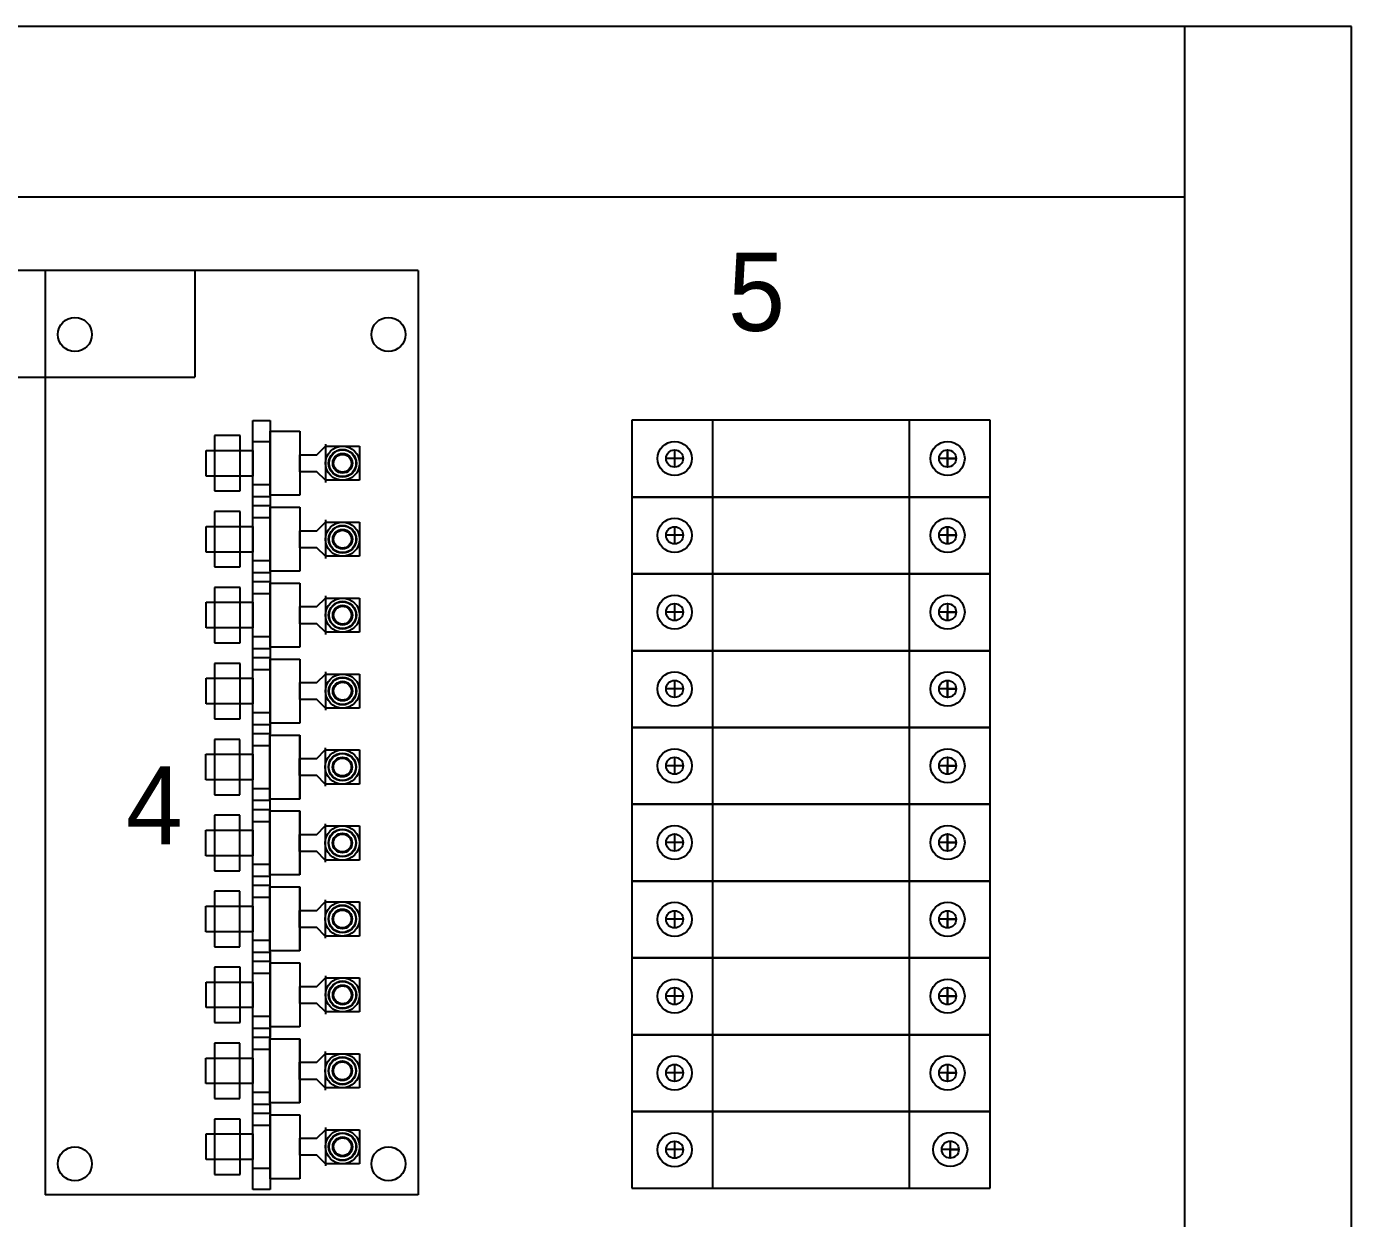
# Model space of a CAD drawing. Header units: feet. Extents: x 1 to 168002, y -59383 to 29717.
# Drawn here: x 110581 to 112614, y -16748 to -14919 of the extents above; entities that cross this region are included whole.
import ezdxf

# ---------------------------------------------------------------- set-up
doc = ezdxf.new("R2010")
doc.units = ezdxf.units.FT
doc.header["$LTSCALE"] = 50
doc.header["$MEASUREMENT"] = 0
doc.layers.get('0').update_dxf_attribs({"linetype": 'CONTINUOUS'})
doc.styles.add('돋움', font='')
doc.styles.get('돋움').set_extended_font_data('Dotum')

msp = doc.modelspace()

# ---------------------------------------------------------------- linework, layer by layer
for p, q in [((112613.9, -14919, 0.1), (108686.6, -14919, 0.1)), ((112357.9, -18519, 0.1), (112357.9, -14919, 0.1)), ((112613.9, -18519, 0.1), (112613.9, -14919, 0.1)), ((112357.9, -15180.9, 0.1), (108686.6, -15180.9, 0.1)), ((110609.1, -15293.3, 0.1), (110609.1, -16711.6, 0.1)), ((111181.8, -15293.3, 0.1), (110609.1, -15293.3, 0.1)), ((111181.8, -15293.3, 0.1), (111181.8, -16711.6, 0.1)), ((110928.2, -15654.5, 0.1), (110928.2, -15523.6, 0.1)), ((110928.2, -15523.6, 0.1), (110954.3, -15523.6, 0.1)), ((110954.3, -15523.6, 0.1), (110954.3, -15654.5, 0.1)), ((111509.8, -15523.2, 0.1), (111509.8, -15641, 0.1)), ((112059.6, -15523.2, 0.1), (111509.8, -15523.2, 0.1)), ((111634.1, -15641, 0.1), (111634.1, -15523.2, 0.1)), ((111935.2, -15523.2, 0.1), (111935.2, -15641, 0.1)), ((112059.6, -15641, 0.1), (112059.6, -15523.2, 0.1)), ((110954.3, -15638.1, 0.1), (110954.3, -15540, 0.1)), ((110954.3, -15540, 0.1), (111000.2, -15540, 0.1)), ((111000.2, -15540, 0.1), (111000.2, -15638.1, 0.1)), ((110856.2, -15608.7, 0.1), (110856.2, -15569.4, 0.1)), ((110856.2, -15569.4, 0.1), (110928.2, -15569.4, 0.1)), ((110954.3, -15556.3, 0.1), (110928.2, -15556.3, 0.1)), ((110928.2, -15569.4, 0.1), (110928.2, -15608.7, 0.1)), ((111026.3, -15576, 0.1), (111039.4, -15562.9, 0.1)), ((111026.4, -15576, 0.1), (111039.5, -15562.9, 0.1)), ((111039.4, -15562.9, 0.1), (111091.8, -15562.9, 0.1)), ((111039.5, -15559.6, 0.1), (111039.5, -15618.5, 0.1)), ((111039.5, -15562.9, 0.1), (111072.2, -15562.9, 0.1)), ((111039.5, -15562.9, 0.1), (111091.8, -15562.9, 0.1)), ((111091.8, -15562.9, 0.1), (111091.8, -15615.2, 0.1)), ((111575.2, -15568.7, 0.1), (111575.2, -15594.9, 0.1)), ((111994.1, -15581.8, 0.1), (111994.1, -15568.7, 0.1)), ((111994.1, -15568.7, 0.1), (111994.1, -15594.9, 0.1)), ((111000.2, -15576, 0.1), (111026.4, -15576, 0.1)), ((111000.2, -15589, 0.1), (111000.2, -15576, 0.1)), ((111000.2, -15576, 0.1), (111026.3, -15576, 0.1)), ((111000.2, -15602.1, 0.1), (111000.2, -15589, 0.1)), ((111588.3, -15581.8, 0.1), (111562.1, -15581.8, 0.1)), ((112007.2, -15581.8, 0.1), (111981, -15581.8, 0.1)), ((111994.1, -15594.9, 0.1), (111994.1, -15581.8, 0.1)), ((111994.1, -15581.8, 0.1), (112007.2, -15581.8, 0.1)), ((110928.2, -15608.7, 0.1), (110856.2, -15608.7, 0.1)), ((111026.3, -15602.1, 0.1), (111000.2, -15602.1, 0.1)), ((111039.4, -15615.2, 0.1), (111026.3, -15602.1, 0.1)), ((111091.8, -15615.2, 0.1), (111039.4, -15615.2, 0.1)), ((110928.2, -15621.8, 0.1), (110954.3, -15621.8, 0.1)), ((110928.2, -15771, 0.1), (110928.2, -15640.1, 0.1)), ((110928.2, -15640.1, 0.1), (110954.3, -15640.1, 0.1)), ((110954.3, -15654.5, 0.1), (110928.2, -15654.5, 0.1)), ((111000.2, -15638.1, 0.1), (110954.3, -15638.1, 0.1)), ((110954.3, -15640.1, 0.1), (110954.3, -15771, 0.1)), ((111509.8, -15641, 0.1), (112059.6, -15641, 0.1)), ((111509.8, -15641, 0.1), (111509.8, -15758.8, 0.1)), ((112059.6, -15641, 0.1), (111509.8, -15641, 0.1)), ((111634.1, -15758.8, 0.1), (111634.1, -15641, 0.1)), ((111935.2, -15641, 0.1), (111935.2, -15758.8, 0.1)), ((112059.6, -15758.8, 0.1), (112059.6, -15641, 0.1)), ((110954.3, -15672.8, 0.1), (110928.2, -15672.8, 0.1)), ((110954.3, -15754.6, 0.1), (110954.3, -15656.5, 0.1)), ((110954.3, -15656.5, 0.1), (111000.2, -15656.5, 0.1)), ((111000.2, -15656.5, 0.1), (111000.2, -15754.6, 0.1)), ((111039.5, -15676.1, 0.1), (111039.5, -15735, 0.1)), ((110856.2, -15685.9, 0.1), (110928.2, -15685.9, 0.1)), ((110856.2, -15725.2, 0.1), (110856.2, -15685.9, 0.1)), ((110928.2, -15685.9, 0.1), (110928.2, -15725.2, 0.1)), ((111000.2, -15692.5, 0.1), (111026.4, -15692.5, 0.1)), ((111000.2, -15705.6, 0.1), (111000.2, -15692.5, 0.1)), ((111000.2, -15692.5, 0.1), (111026.3, -15692.5, 0.1)), ((111026.3, -15692.5, 0.1), (111039.4, -15679.4, 0.1)), ((111026.4, -15692.5, 0.1), (111039.5, -15679.4, 0.1)), ((111039.4, -15679.4, 0.1), (111091.8, -15679.4, 0.1)), ((111039.5, -15679.4, 0.1), (111072.2, -15679.4, 0.1)), ((111039.5, -15679.4, 0.1), (111091.8, -15679.4, 0.1)), ((111091.8, -15679.4, 0.1), (111091.8, -15731.7, 0.1)), ((111575.2, -15686.5, 0.1), (111575.2, -15712.7, 0.1)), ((111994.1, -15699.6, 0.1), (111994.1, -15686.5, 0.1)), ((111994.1, -15686.5, 0.1), (111994.1, -15712.7, 0.1)), ((111000.2, -15718.6, 0.1), (111000.2, -15705.6, 0.1)), ((111588.3, -15699.6, 0.1), (111562.1, -15699.6, 0.1)), ((112007.2, -15699.6, 0.1), (111981, -15699.6, 0.1)), ((111994.1, -15712.7, 0.1), (111994.1, -15699.6, 0.1)), ((111994.1, -15699.6, 0.1), (112007.2, -15699.6, 0.1)), ((110928.2, -15725.2, 0.1), (110856.2, -15725.2, 0.1)), ((111026.3, -15718.6, 0.1), (111000.2, -15718.6, 0.1)), ((111039.4, -15731.7, 0.1), (111026.3, -15718.6, 0.1)), ((111091.8, -15731.7, 0.1), (111039.4, -15731.7, 0.1)), ((110928.2, -15738.3, 0.1), (110954.3, -15738.3, 0.1)), ((110928.2, -15756.6, 0.1), (110954.3, -15756.6, 0.1)), ((110928.2, -15887.5, 0.1), (110928.2, -15756.6, 0.1)), ((111000.2, -15754.6, 0.1), (110954.3, -15754.6, 0.1)), ((110954.3, -15756.6, 0.1), (110954.3, -15887.5, 0.1)), ((110954.3, -15771, 0.1), (110928.2, -15771, 0.1)), ((110954.3, -15871.2, 0.1), (110954.3, -15773, 0.1)), ((110954.3, -15773, 0.1), (111000.2, -15773, 0.1)), ((111000.2, -15773, 0.1), (111000.2, -15871.2, 0.1)), ((112059.6, -15758.8, 0.1), (111509.8, -15758.8, 0.1)), ((111509.8, -15758.8, 0.1), (112059.6, -15758.8, 0.1)), ((111509.8, -15758.8, 0.1), (111509.8, -15876.6, 0.1)), ((111634.1, -15876.6, 0.1), (111634.1, -15758.8, 0.1)), ((111935.2, -15758.8, 0.1), (111935.2, -15876.6, 0.1)), ((112059.6, -15876.6, 0.1), (112059.6, -15758.8, 0.1)), ((110954.3, -15789.3, 0.1), (110928.2, -15789.3, 0.1)), ((111026.3, -15809, 0.1), (111039.4, -15795.9, 0.1)), ((111026.4, -15809, 0.1), (111039.5, -15795.9, 0.1)), ((111039.4, -15795.9, 0.1), (111091.8, -15795.9, 0.1)), ((111039.5, -15792.6, 0.1), (111039.5, -15851.5, 0.1)), ((111039.5, -15795.9, 0.1), (111091.8, -15795.9, 0.1)), ((111039.5, -15795.9, 0.1), (111072.2, -15795.9, 0.1)), ((111091.8, -15795.9, 0.1), (111091.8, -15848.2, 0.1)), ((110856.2, -15841.7, 0.1), (110856.2, -15802.4, 0.1)), ((110856.2, -15802.4, 0.1), (110928.2, -15802.4, 0.1)), ((110928.2, -15802.4, 0.1), (110928.2, -15841.7, 0.1)), ((111000.2, -15809, 0.1), (111026.4, -15809, 0.1)), ((111000.2, -15809, 0.1), (111026.3, -15809, 0.1)), ((111000.2, -15822.1, 0.1), (111000.2, -15809, 0.1)), ((111588.3, -15817.4, 0.1), (111562.1, -15817.4, 0.1)), ((111575.2, -15804.4, 0.1), (111575.2, -15830.5, 0.1)), ((112007.2, -15817.4, 0.1), (111981, -15817.4, 0.1)), ((111994.1, -15804.4, 0.1), (111994.1, -15830.5, 0.1)), ((111994.1, -15830.5, 0.1), (111994.1, -15817.4, 0.1)), ((111994.1, -15817.4, 0.1), (112007.2, -15817.4, 0.1)), ((111000.2, -15835.2, 0.1), (111000.2, -15822.1, 0.1)), ((111026.3, -15835.2, 0.1), (111000.2, -15835.2, 0.1)), ((111039.4, -15848.2, 0.1), (111026.3, -15835.2, 0.1)), ((110928.2, -15841.7, 0.1), (110856.2, -15841.7, 0.1)), ((110928.2, -15854.8, 0.1), (110954.3, -15854.8, 0.1)), ((111091.8, -15848.2, 0.1), (111039.4, -15848.2, 0.1)), ((110928.2, -15873.1, 0.1), (110954.3, -15873.1, 0.1)), ((110928.2, -16004, 0.1), (110928.2, -15873.1, 0.1)), ((111000.2, -15871.2, 0.1), (110954.3, -15871.2, 0.1)), ((110954.3, -15873.1, 0.1), (110954.3, -16004, 0.1)), ((111509.8, -15876.6, 0.1), (111509.8, -15994.4, 0.1)), ((111509.8, -15876.6, 0.1), (112059.6, -15876.6, 0.1)), ((112059.6, -15876.6, 0.1), (111509.8, -15876.6, 0.1)), ((111634.1, -15994.4, 0.1), (111634.1, -15876.6, 0.1)), ((111935.2, -15876.6, 0.1), (111935.2, -15994.4, 0.1)), ((112059.6, -15994.4, 0.1), (112059.6, -15876.6, 0.1)), ((110954.3, -15887.5, 0.1), (110928.2, -15887.5, 0.1)), ((110954.3, -15987.7, 0.1), (110954.3, -15889.5, 0.1)), ((110954.3, -15889.5, 0.1), (111000.2, -15889.5, 0.1)), ((111000.2, -15889.5, 0.1), (111000.2, -15987.7, 0.1)), ((110856.2, -15958.2, 0.1), (110856.2, -15918.9, 0.1)), ((110856.2, -15918.9, 0.1), (110928.2, -15918.9, 0.1)), ((110954.3, -15905.8, 0.1), (110928.2, -15905.8, 0.1)), ((110928.2, -15918.9, 0.1), (110928.2, -15958.2, 0.1)), ((111026.3, -15925.5, 0.1), (111039.4, -15912.4, 0.1)), ((111026.4, -15925.5, 0.1), (111039.5, -15912.4, 0.1)), ((111039.4, -15912.4, 0.1), (111091.8, -15912.4, 0.1)), ((111039.5, -15909.1, 0.1), (111039.5, -15968, 0.1)), ((111039.5, -15912.4, 0.1), (111091.8, -15912.4, 0.1)), ((111039.5, -15912.4, 0.1), (111072.2, -15912.4, 0.1)), ((111091.8, -15912.4, 0.1), (111091.8, -15964.8, 0.1)), ((111000.2, -15925.5, 0.1), (111026.4, -15925.5, 0.1)), ((111000.2, -15925.5, 0.1), (111026.3, -15925.5, 0.1)), ((111000.2, -15938.6, 0.1), (111000.2, -15925.5, 0.1)), ((111000.2, -15951.7, 0.1), (111000.2, -15938.6, 0.1)), ((111588.3, -15935.3, 0.1), (111562.1, -15935.3, 0.1)), ((111575.2, -15922.2, 0.1), (111575.2, -15948.4, 0.1)), ((112007.2, -15935.3, 0.1), (111981, -15935.3, 0.1)), ((111994.1, -15935.3, 0.1), (111994.1, -15922.2, 0.1)), ((111994.1, -15922.2, 0.1), (111994.1, -15948.4, 0.1)), ((111994.1, -15948.4, 0.1), (111994.1, -15935.3, 0.1)), ((111994.1, -15935.3, 0.1), (112007.2, -15935.3, 0.1)), ((110928.2, -15958.2, 0.1), (110856.2, -15958.2, 0.1)), ((111026.3, -15951.7, 0.1), (111000.2, -15951.7, 0.1)), ((111039.4, -15964.8, 0.1), (111026.3, -15951.7, 0.1)), ((110928.2, -15971.3, 0.1), (110954.3, -15971.3, 0.1)), ((111091.8, -15964.8, 0.1), (111039.4, -15964.8, 0.1)), ((110927.8, -16120.5, 0.1), (110927.8, -15989.6, 0.1)), ((110927.8, -15989.6, 0.1), (110954, -15989.6, 0.1)), ((110954, -15989.6, 0.1), (110954, -16120.5, 0.1)), ((111000.2, -15987.7, 0.1), (110954.3, -15987.7, 0.1)), ((112059.6, -15994.4, 0.1), (111509.8, -15994.4, 0.1)), ((111509.8, -15994.4, 0.1), (112059.6, -15994.4, 0.1)), ((111509.8, -15994.4, 0.1), (111509.8, -16112.2, 0.1)), ((111634.1, -16112.2, 0.1), (111634.1, -15994.4, 0.1)), ((111935.2, -15994.4, 0.1), (111935.2, -16112.2, 0.1)), ((112059.6, -16112.2, 0.1), (112059.6, -15994.4, 0.1)), ((110954.3, -16004, 0.1), (110928.2, -16004, 0.1)), ((110954, -16104.2, 0.1), (110954, -16006, 0.1)), ((110954, -16006, 0.1), (110999.8, -16006, 0.1)), ((110999.8, -16006, 0.1), (110999.8, -16104.2, 0.1)), ((110855.8, -16035.4, 0.1), (110927.8, -16035.4, 0.1)), ((110855.8, -16074.7, 0.1), (110855.8, -16035.4, 0.1)), ((110954, -16022.4, 0.1), (110927.8, -16022.4, 0.1)), ((110927.8, -16035.4, 0.1), (110927.8, -16074.7, 0.1)), ((110999.8, -16055.1, 0.1), (110999.8, -16042, 0.1)), ((110999.8, -16042, 0.1), (111026, -16042, 0.1)), ((110999.9, -16042, 0.1), (111026, -16042, 0.1)), ((111026, -16042, 0.1), (111039.1, -16028.9, 0.1)), ((111026, -16042, 0.1), (111039.1, -16028.9, 0.1)), ((111039.1, -16028.9, 0.1), (111071.9, -16028.9, 0.1)), ((111039.1, -16028.9, 0.1), (111091.5, -16028.9, 0.1)), ((111039.1, -16028.9, 0.1), (111091.5, -16028.9, 0.1)), ((111039.2, -16025.6, 0.1), (111039.2, -16084.6, 0.1)), ((111091.5, -16028.9, 0.1), (111091.5, -16081.3, 0.1)), ((111575.2, -16040, 0.1), (111575.2, -16066.2, 0.1)), ((111994.1, -16040, 0.1), (111994.1, -16066.2, 0.1)), ((110999.8, -16068.2, 0.1), (110999.8, -16055.1, 0.1)), ((111588.3, -16053.1, 0.1), (111562.1, -16053.1, 0.1)), ((112007.2, -16053.1, 0.1), (111981, -16053.1, 0.1)), ((111994.1, -16066.2, 0.1), (111994.1, -16053.1, 0.1)), ((111994.1, -16053.1, 0.1), (112007.2, -16053.1, 0.1)), ((110927.8, -16074.7, 0.1), (110855.8, -16074.7, 0.1)), ((111026, -16068.2, 0.1), (110999.8, -16068.2, 0.1)), ((111039.1, -16081.3, 0.1), (111026, -16068.2, 0.1)), ((111091.5, -16081.3, 0.1), (111039.1, -16081.3, 0.1)), ((110927.8, -16087.8, 0.1), (110954, -16087.8, 0.1)), ((110927.8, -16106.1, 0.1), (110954, -16106.1, 0.1)), ((110927.8, -16237, 0.1), (110927.8, -16106.1, 0.1)), ((110954, -16120.5, 0.1), (110927.8, -16120.5, 0.1)), ((110999.8, -16104.2, 0.1), (110954, -16104.2, 0.1)), ((110954, -16106.1, 0.1), (110954, -16237, 0.1)), ((110954, -16122.5, 0.1), (110999.8, -16122.5, 0.1)), ((110954, -16220.7, 0.1), (110954, -16122.5, 0.1)), ((110999.8, -16122.5, 0.1), (110999.8, -16220.7, 0.1)), ((112059.6, -16112.2, 0.1), (111509.8, -16112.2, 0.1)), ((111509.8, -16112.2, 0.1), (111509.8, -16230.1, 0.1)), ((111509.8, -16112.2, 0.1), (112059.6, -16112.2, 0.1)), ((111634.1, -16230.1, 0.1), (111634.1, -16112.2, 0.1)), ((111935.2, -16112.2, 0.1), (111935.2, -16230.1, 0.1)), ((112059.6, -16230.1, 0.1), (112059.6, -16112.2, 0.1)), ((110954, -16138.9, 0.1), (110927.8, -16138.9, 0.1)), ((111039.2, -16142.2, 0.1), (111039.2, -16201.1, 0.1)), ((110855.8, -16191.2, 0.1), (110855.8, -16152, 0.1)), ((110855.8, -16152, 0.1), (110927.8, -16152, 0.1)), ((110927.8, -16152, 0.1), (110927.8, -16191.2, 0.1)), ((110999.8, -16158.5, 0.1), (111026, -16158.5, 0.1)), ((110999.8, -16171.6, 0.1), (110999.8, -16158.5, 0.1)), ((110999.9, -16158.5, 0.1), (111026, -16158.5, 0.1)), ((111026, -16158.5, 0.1), (111039.1, -16145.4, 0.1)), ((111026, -16158.5, 0.1), (111039.1, -16145.4, 0.1)), ((111039.1, -16145.4, 0.1), (111091.5, -16145.4, 0.1)), ((111039.1, -16145.4, 0.1), (111071.9, -16145.4, 0.1)), ((111039.1, -16145.4, 0.1), (111091.5, -16145.4, 0.1)), ((111091.5, -16145.4, 0.1), (111091.5, -16197.8, 0.1)), ((111575.2, -16157.8, 0.1), (111575.2, -16184, 0.1)), ((111994.1, -16170.9, 0.1), (111994.1, -16157.8, 0.1)), ((111994.1, -16157.8, 0.1), (111994.1, -16184, 0.1)), ((110999.8, -16184.7, 0.1), (110999.8, -16171.6, 0.1)), ((111026, -16184.7, 0.1), (110999.8, -16184.7, 0.1)), ((111039.1, -16197.8, 0.1), (111026, -16184.7, 0.1)), ((111588.3, -16170.9, 0.1), (111562.1, -16170.9, 0.1)), ((112007.2, -16170.9, 0.1), (111981, -16170.9, 0.1)), ((111994.1, -16184, 0.1), (111994.1, -16170.9, 0.1)), ((111994.1, -16170.9, 0.1), (112007.2, -16170.9, 0.1)), ((110927.8, -16191.2, 0.1), (110855.8, -16191.2, 0.1)), ((110927.8, -16204.3, 0.1), (110954, -16204.3, 0.1)), ((111091.5, -16197.8, 0.1), (111039.1, -16197.8, 0.1)), ((110927.8, -16353.6, 0.1), (110927.8, -16222.6, 0.1)), ((110927.8, -16222.6, 0.1), (110954, -16222.6, 0.1)), ((110999.8, -16220.7, 0.1), (110954, -16220.7, 0.1)), ((110954, -16222.6, 0.1), (110954, -16353.6, 0.1)), ((110954, -16237, 0.1), (110927.8, -16237, 0.1)), ((110954, -16239, 0.1), (110999.8, -16239, 0.1)), ((110954, -16337.2, 0.1), (110954, -16239, 0.1)), ((110999.8, -16239, 0.1), (110999.8, -16337.2, 0.1)), ((111509.8, -16230.1, 0.1), (112059.6, -16230.1, 0.1)), ((111509.8, -16230.1, 0.1), (111509.8, -16347.9, 0.1)), ((112059.6, -16230.1, 0.1), (111509.8, -16230.1, 0.1)), ((111634.1, -16347.9, 0.1), (111634.1, -16230.1, 0.1)), ((111935.2, -16230.1, 0.1), (111935.2, -16347.9, 0.1)), ((112059.6, -16347.9, 0.1), (112059.6, -16230.1, 0.1)), ((110954, -16255.4, 0.1), (110927.8, -16255.4, 0.1)), ((111026, -16275, 0.1), (111039.1, -16261.9, 0.1)), ((111026, -16275, 0.1), (111039.1, -16261.9, 0.1)), ((111039.1, -16261.9, 0.1), (111091.5, -16261.9, 0.1)), ((111039.1, -16261.9, 0.1), (111091.5, -16261.9, 0.1)), ((111039.1, -16261.9, 0.1), (111071.9, -16261.9, 0.1)), ((111039.2, -16258.7, 0.1), (111039.2, -16317.6, 0.1)), ((111091.5, -16261.9, 0.1), (111091.5, -16314.3, 0.1)), ((110855.8, -16268.5, 0.1), (110927.8, -16268.5, 0.1)), ((110855.8, -16307.7, 0.1), (110855.8, -16268.5, 0.1)), ((110927.8, -16268.5, 0.1), (110927.8, -16307.7, 0.1)), ((110999.8, -16288.1, 0.1), (110999.8, -16275, 0.1)), ((110999.8, -16275, 0.1), (111026, -16275, 0.1)), ((110999.9, -16275, 0.1), (111026, -16275, 0.1)), ((111575.2, -16275.6, 0.1), (111575.2, -16301.8, 0.1)), ((111994.1, -16275.6, 0.1), (111994.1, -16301.8, 0.1)), ((110999.8, -16301.2, 0.1), (110999.8, -16288.1, 0.1)), ((111026, -16301.2, 0.1), (110999.8, -16301.2, 0.1)), ((111039.1, -16314.3, 0.1), (111026, -16301.2, 0.1)), ((111588.3, -16288.7, 0.1), (111562.1, -16288.7, 0.1)), ((112007.2, -16288.7, 0.1), (111981, -16288.7, 0.1)), ((111994.1, -16301.8, 0.1), (111994.1, -16288.7, 0.1)), ((111994.1, -16288.7, 0.1), (112007.2, -16288.7, 0.1)), ((110927.8, -16307.7, 0.1), (110855.8, -16307.7, 0.1)), ((110927.8, -16320.8, 0.1), (110954, -16320.8, 0.1)), ((111091.5, -16314.3, 0.1), (111039.1, -16314.3, 0.1)), ((110928.2, -16339.2, 0.1), (110954.3, -16339.2, 0.1)), ((110928.2, -16470.1, 0.1), (110928.2, -16339.2, 0.1)), ((110999.8, -16337.2, 0.1), (110954, -16337.2, 0.1)), ((110954.3, -16339.2, 0.1), (110954.3, -16470.1, 0.1)), ((110954, -16353.6, 0.1), (110927.8, -16353.6, 0.1)), ((110954.3, -16453.7, 0.1), (110954.3, -16355.5, 0.1)), ((110954.3, -16355.5, 0.1), (111000.2, -16355.5, 0.1)), ((111000.2, -16355.5, 0.1), (111000.2, -16453.7, 0.1)), ((112059.6, -16347.9, 0.1), (111509.8, -16347.9, 0.1)), ((111509.8, -16347.9, 0.1), (111509.8, -16465.7, 0.1)), ((111509.8, -16347.9, 0.1), (112059.6, -16347.9, 0.1)), ((111634.1, -16465.7, 0.1), (111634.1, -16347.9, 0.1)), ((111935.2, -16347.9, 0.1), (111935.2, -16465.7, 0.1)), ((112059.6, -16465.7, 0.1), (112059.6, -16347.9, 0.1)), ((110856.2, -16424.2, 0.1), (110856.2, -16385, 0.1)), ((110856.2, -16385, 0.1), (110928.2, -16385, 0.1)), ((110954.3, -16371.9, 0.1), (110928.2, -16371.9, 0.1)), ((110928.2, -16385, 0.1), (110928.2, -16424.2, 0.1)), ((111026.3, -16391.5, 0.1), (111039.4, -16378.4, 0.1)), ((111026.4, -16391.5, 0.1), (111039.5, -16378.4, 0.1)), ((111039.4, -16378.4, 0.1), (111091.8, -16378.4, 0.1)), ((111039.5, -16375.2, 0.1), (111039.5, -16434.1, 0.1)), ((111039.5, -16378.4, 0.1), (111072.2, -16378.4, 0.1)), ((111039.5, -16378.4, 0.1), (111091.8, -16378.4, 0.1)), ((111091.8, -16378.4, 0.1), (111091.8, -16430.8, 0.1)), ((111000.2, -16404.6, 0.1), (111000.2, -16391.5, 0.1)), ((111000.2, -16391.5, 0.1), (111026.4, -16391.5, 0.1)), ((111000.2, -16391.5, 0.1), (111026.3, -16391.5, 0.1)), ((111000.2, -16417.7, 0.1), (111000.2, -16404.6, 0.1)), ((111588.3, -16406.5, 0.1), (111562.1, -16406.5, 0.1)), ((111575.2, -16393.4, 0.1), (111575.2, -16419.6, 0.1)), ((112007.2, -16406.5, 0.1), (111981, -16406.5, 0.1)), ((111994.1, -16406.5, 0.1), (111994.1, -16393.4, 0.1)), ((111994.1, -16393.4, 0.1), (111994.1, -16419.6, 0.1)), ((111994.1, -16406.5, 0.1), (112007.2, -16406.5, 0.1)), ((111994.1, -16419.6, 0.1), (111994.1, -16406.5, 0.1)), ((110928.2, -16424.2, 0.1), (110856.2, -16424.2, 0.1)), ((111026.3, -16417.7, 0.1), (111000.2, -16417.7, 0.1)), ((111039.4, -16430.8, 0.1), (111026.3, -16417.7, 0.1)), ((110928.2, -16437.3, 0.1), (110954.3, -16437.3, 0.1)), ((111091.8, -16430.8, 0.1), (111039.4, -16430.8, 0.1)), ((110927.8, -16586.6, 0.1), (110927.8, -16455.7, 0.1)), ((110927.8, -16455.7, 0.1), (110954, -16455.7, 0.1)), ((110954, -16455.7, 0.1), (110954, -16586.6, 0.1)), ((111000.2, -16453.7, 0.1), (110954.3, -16453.7, 0.1)), ((112059.6, -16465.7, 0.1), (111509.8, -16465.7, 0.1)), ((111509.8, -16465.7, 0.1), (112059.6, -16465.7, 0.1)), ((111509.8, -16465.7, 0.1), (111509.8, -16583.5, 0.1)), ((111634.1, -16583.5, 0.1), (111634.1, -16465.7, 0.1)), ((111935.2, -16465.7, 0.1), (111935.2, -16583.5, 0.1)), ((112059.6, -16583.5, 0.1), (112059.6, -16465.7, 0.1)), ((110954, -16488.4, 0.1), (110927.8, -16488.4, 0.1)), ((110954.3, -16470.1, 0.1), (110928.2, -16470.1, 0.1)), ((110954, -16570.2, 0.1), (110954, -16472, 0.1)), ((110954, -16472, 0.1), (110999.8, -16472, 0.1)), ((110999.8, -16472, 0.1), (110999.8, -16570.2, 0.1)), ((110855.8, -16540.8, 0.1), (110855.8, -16501.5, 0.1)), ((110855.8, -16501.5, 0.1), (110927.8, -16501.5, 0.1)), ((110927.8, -16501.5, 0.1), (110927.8, -16540.8, 0.1)), ((110999.8, -16521.1, 0.1), (110999.8, -16508, 0.1)), ((110999.8, -16508, 0.1), (111026, -16508, 0.1)), ((110999.9, -16508, 0.1), (111026, -16508, 0.1)), ((111026, -16508, 0.1), (111039.1, -16494.9, 0.1)), ((111026, -16508, 0.1), (111039.1, -16495, 0.1)), ((111039.1, -16494.9, 0.1), (111091.5, -16494.9, 0.1)), ((111039.1, -16495, 0.1), (111071.9, -16495, 0.1)), ((111039.1, -16495, 0.1), (111091.5, -16495, 0.1)), ((111039.2, -16491.7, 0.1), (111039.2, -16550.6, 0.1)), ((111091.5, -16494.9, 0.1), (111091.5, -16547.3, 0.1)), ((110999.8, -16534.2, 0.1), (110999.8, -16521.1, 0.1)), ((111588.3, -16524.4, 0.1), (111562.1, -16524.4, 0.1)), ((111575.2, -16511.3, 0.1), (111575.2, -16537.4, 0.1)), ((112007.2, -16524.4, 0.1), (111981, -16524.4, 0.1)), ((111994.1, -16511.3, 0.1), (111994.1, -16537.4, 0.1)), ((111994.1, -16537.4, 0.1), (111994.1, -16524.4, 0.1)), ((111994.1, -16524.4, 0.1), (112007.2, -16524.4, 0.1)), ((110927.8, -16540.8, 0.1), (110855.8, -16540.8, 0.1)), ((111026, -16534.2, 0.1), (110999.8, -16534.2, 0.1)), ((111039.1, -16547.3, 0.1), (111026, -16534.2, 0.1)), ((111091.5, -16547.3, 0.1), (111039.1, -16547.3, 0.1)), ((110927.8, -16553.8, 0.1), (110954, -16553.8, 0.1)), ((110999.8, -16570.2, 0.1), (110954, -16570.2, 0.1)), ((110954, -16586.6, 0.1), (110927.8, -16586.6, 0.1)), ((110928.2, -16572.2, 0.1), (110954.3, -16572.2, 0.1)), ((110928.2, -16703.1, 0.1), (110928.2, -16572.2, 0.1)), ((110954.3, -16572.2, 0.1), (110954.3, -16703.1, 0.1)), ((110954.3, -16686.7, 0.1), (110954.3, -16588.5, 0.1)), ((110954.3, -16588.5, 0.1), (111000.2, -16588.5, 0.1)), ((111000.2, -16588.5, 0.1), (111000.2, -16686.7, 0.1)), ((111509.8, -16583.5, 0.1), (111509.8, -16701.3, 0.1)), ((112059.6, -16583.5, 0.1), (111509.8, -16583.5, 0.1)), ((111509.8, -16583.5, 0.1), (112059.6, -16583.5, 0.1)), ((111634.1, -16701.3, 0.1), (111634.1, -16583.5, 0.1)), ((111935.2, -16583.5, 0.1), (111935.2, -16701.3, 0.1)), ((112059.6, -16701.3, 0.1), (112059.6, -16583.5, 0.1)), ((110954.3, -16604.9, 0.1), (110928.2, -16604.9, 0.1)), ((111026.3, -16624.5, 0.1), (111039.4, -16611.4, 0.1)), ((111026.4, -16624.6, 0.1), (111039.5, -16611.5, 0.1)), ((111039.4, -16611.4, 0.1), (111091.8, -16611.4, 0.1)), ((111039.5, -16608.2, 0.1), (111039.5, -16667.1, 0.1)), ((111039.5, -16611.5, 0.1), (111072.2, -16611.5, 0.1)), ((111039.5, -16611.5, 0.1), (111091.8, -16611.5, 0.1)), ((111091.8, -16611.4, 0.1), (111091.8, -16663.8, 0.1)), ((110856.2, -16657.3, 0.1), (110856.2, -16618, 0.1)), ((110856.2, -16618, 0.1), (110928.2, -16618, 0.1)), ((110928.2, -16618, 0.1), (110928.2, -16657.3, 0.1)), ((111000.2, -16624.5, 0.1), (111026.3, -16624.5, 0.1)), ((111000.2, -16637.6, 0.1), (111000.2, -16624.5, 0.1)), ((111000.2, -16624.6, 0.1), (111026.4, -16624.6, 0.1)), ((111575.2, -16629.1, 0.1), (111575.2, -16655.3, 0.1)), ((111998.2, -16628.8, 0.1), (111998.2, -16655, 0.1)), ((111000.2, -16650.7, 0.1), (111000.2, -16637.6, 0.1)), ((111026.3, -16650.7, 0.1), (111000.2, -16650.7, 0.1)), ((111039.4, -16663.8, 0.1), (111026.3, -16650.7, 0.1)), ((111588.3, -16641.8, 0.1), (111562.1, -16641.8, 0.1)), ((112011.3, -16641.9, 0.1), (111985.1, -16641.9, 0.1)), ((111998.2, -16641.9, 0.1), (112011.3, -16641.9, 0.1)), ((111998.2, -16655, 0.1), (111998.2, -16641.9, 0.1)), ((110928.2, -16657.3, 0.1), (110856.2, -16657.3, 0.1)), ((110928.2, -16670.4, 0.1), (110954.3, -16670.4, 0.1)), ((111091.8, -16663.8, 0.1), (111039.4, -16663.8, 0.1)), ((111000.2, -16686.7, 0.1), (110954.3, -16686.7, 0.1)), ((111181.8, -16711.6, 0.1), (110609.1, -16711.6, 0.1)), ((110954.3, -16703.1, 0.1), (110928.2, -16703.1, 0.1)), ((111509.8, -16701.3, 0.1), (112059.6, -16701.3, 0.1))]:
    msp.add_line(p, q)
at = {"color": 1}
msp.add_line((110839.1, -15293.3, 0.1), (110839.1, -15457, 0.1), dxfattribs=at)
at = {"color": 4}
for p, q in [((110908.6, -15546.6, 0.1), (110869.3, -15546.6, 0.1)), ((110869.3, -15546.6, 0.1), (110869.3, -15631.6, 0.1)), ((110908.5, -15589.1, 0.1), (110908.6, -15546.6, 0.1)), ((110954.4, -15638.2, 0.1), (110954.4, -15540, 0.1)), ((110954.4, -15540, 0.1), (111000.2, -15540, 0.1)), ((111000.2, -15540, 0.1), (111000.2, -15638.2, 0.1)), ((110908.6, -15631.6, 0.1), (110908.5, -15589.1, 0.1)), ((111000.2, -15589.1, 0.1), (111000.2, -15576, 0.1)), ((110869.3, -15631.6, 0.1), (110908.6, -15631.6, 0.1)), ((111000.2, -15638.2, 0.1), (110954.4, -15638.2, 0.1)), ((110869.3, -15663.1, 0.1), (110869.3, -15748.2, 0.1)), ((110908.6, -15663.1, 0.1), (110869.3, -15663.1, 0.1)), ((110908.5, -15705.6, 0.1), (110908.6, -15663.1, 0.1)), ((110954.4, -15754.7, 0.1), (110954.4, -15656.5, 0.1)), ((110954.4, -15656.5, 0.1), (111000.2, -15656.5, 0.1)), ((111000.2, -15656.5, 0.1), (111000.2, -15754.7, 0.1)), ((111000.2, -15705.6, 0.1), (111000.2, -15692.5, 0.1)), ((110908.6, -15748.2, 0.1), (110908.5, -15705.6, 0.1)), ((110869.3, -15748.2, 0.1), (110908.6, -15748.2, 0.1)), ((111000.2, -15754.7, 0.1), (110954.4, -15754.7, 0.1)), ((110954.4, -15773, 0.1), (111000.2, -15773, 0.1)), ((110954.4, -15871.2, 0.1), (110954.4, -15773, 0.1)), ((111000.2, -15773, 0.1), (111000.2, -15871.2, 0.1)), ((110869.3, -15779.6, 0.1), (110869.3, -15864.7, 0.1)), ((110908.6, -15779.6, 0.1), (110869.3, -15779.6, 0.1)), ((110908.5, -15822.1, 0.1), (110908.6, -15779.6, 0.1)), ((111000.2, -15822.1, 0.1), (111000.2, -15809, 0.1)), ((110908.6, -15864.7, 0.1), (110908.5, -15822.1, 0.1)), ((110869.3, -15864.7, 0.1), (110908.6, -15864.7, 0.1)), ((111000.2, -15871.2, 0.1), (110954.4, -15871.2, 0.1)), ((110908.6, -15896.1, 0.1), (110869.3, -15896.1, 0.1)), ((110869.3, -15896.1, 0.1), (110869.3, -15981.2, 0.1)), ((110908.5, -15938.6, 0.1), (110908.6, -15896.1, 0.1)), ((110954.4, -15987.7, 0.1), (110954.4, -15889.5, 0.1)), ((110954.4, -15889.5, 0.1), (111000.2, -15889.5, 0.1)), ((111000.2, -15889.5, 0.1), (111000.2, -15987.7, 0.1)), ((110908.6, -15981.2, 0.1), (110908.5, -15938.6, 0.1)), ((111000.2, -15938.6, 0.1), (111000.2, -15925.5, 0.1)), ((110869.3, -15981.2, 0.1), (110908.6, -15981.2, 0.1)), ((111000.2, -15987.7, 0.1), (110954.4, -15987.7, 0.1)), ((110908.2, -16012.6, 0.1), (110868.9, -16012.6, 0.1)), ((110868.9, -16012.6, 0.1), (110868.9, -16097.7, 0.1)), ((110908.2, -16055.1, 0.1), (110908.2, -16012.6, 0.1)), ((110954, -16104.2, 0.1), (110954, -16006, 0.1)), ((110954, -16006, 0.1), (110999.9, -16006, 0.1)), ((110999.9, -16006, 0.1), (110999.9, -16104.2, 0.1)), ((110999.9, -16055.1, 0.1), (110999.9, -16042, 0.1)), ((110908.2, -16097.7, 0.1), (110908.2, -16055.1, 0.1)), ((110868.9, -16097.7, 0.1), (110908.2, -16097.7, 0.1)), ((110999.9, -16104.2, 0.1), (110954, -16104.2, 0.1)), ((110954, -16122.5, 0.1), (110999.9, -16122.5, 0.1)), ((110954, -16220.7, 0.1), (110954, -16122.5, 0.1)), ((110999.9, -16122.5, 0.1), (110999.9, -16220.7, 0.1)), ((110908.2, -16129.1, 0.1), (110868.9, -16129.1, 0.1)), ((110868.9, -16129.1, 0.1), (110868.9, -16214.2, 0.1)), ((110908.2, -16171.6, 0.1), (110908.2, -16129.1, 0.1)), ((110999.9, -16171.6, 0.1), (110999.9, -16158.5, 0.1)), ((110908.2, -16214.2, 0.1), (110908.2, -16171.6, 0.1)), ((110868.9, -16214.2, 0.1), (110908.2, -16214.2, 0.1)), ((110999.9, -16220.7, 0.1), (110954, -16220.7, 0.1)), ((110868.9, -16245.6, 0.1), (110868.9, -16330.7, 0.1)), ((110908.2, -16245.6, 0.1), (110868.9, -16245.6, 0.1)), ((110908.2, -16288.2, 0.1), (110908.2, -16245.6, 0.1)), ((110954, -16337.2, 0.1), (110954, -16239, 0.1)), ((110954, -16239, 0.1), (110999.9, -16239, 0.1)), ((110999.9, -16239, 0.1), (110999.9, -16337.2, 0.1)), ((110999.9, -16288.1, 0.1), (110999.9, -16275, 0.1)), ((110908.2, -16330.7, 0.1), (110908.2, -16288.2, 0.1)), ((110868.9, -16330.7, 0.1), (110908.2, -16330.7, 0.1)), ((110999.9, -16337.2, 0.1), (110954, -16337.2, 0.1)), ((110869.3, -16362.1, 0.1), (110869.3, -16447.2, 0.1)), ((110908.6, -16362.1, 0.1), (110869.3, -16362.1, 0.1)), ((110908.5, -16404.7, 0.1), (110908.6, -16362.1, 0.1)), ((110954.4, -16355.5, 0.1), (111000.2, -16355.5, 0.1)), ((110954.4, -16453.7, 0.1), (110954.4, -16355.5, 0.1)), ((111000.2, -16355.5, 0.1), (111000.2, -16453.7, 0.1)), ((110908.6, -16447.2, 0.1), (110908.5, -16404.7, 0.1)), ((111000.2, -16404.6, 0.1), (111000.2, -16391.5, 0.1)), ((110869.3, -16447.2, 0.1), (110908.6, -16447.2, 0.1)), ((111000.2, -16453.7, 0.1), (110954.4, -16453.7, 0.1)), ((110908.2, -16478.6, 0.1), (110868.9, -16478.6, 0.1)), ((110868.9, -16478.6, 0.1), (110868.9, -16563.7, 0.1)), ((110908.2, -16521.2, 0.1), (110908.2, -16478.6, 0.1)), ((110954, -16570.2, 0.1), (110954, -16472, 0.1)), ((110954, -16472, 0.1), (110999.9, -16472, 0.1)), ((110999.9, -16472, 0.1), (110999.9, -16570.2, 0.1)), ((110999.9, -16521.1, 0.1), (110999.9, -16508, 0.1)), ((110908.2, -16563.7, 0.1), (110908.2, -16521.2, 0.1)), ((110868.9, -16563.7, 0.1), (110908.2, -16563.7, 0.1)), ((110999.9, -16570.2, 0.1), (110954, -16570.2, 0.1)), ((110954.4, -16588.6, 0.1), (111000.2, -16588.6, 0.1)), ((110954.4, -16686.7, 0.1), (110954.4, -16588.6, 0.1)), ((111000.2, -16588.6, 0.1), (111000.2, -16686.7, 0.1)), ((110908.6, -16595.1, 0.1), (110869.3, -16595.1, 0.1)), ((110869.3, -16595.1, 0.1), (110869.3, -16680.2, 0.1)), ((110908.5, -16637.7, 0.1), (110908.6, -16595.1, 0.1)), ((111000.2, -16637.6, 0.1), (111000.2, -16624.6, 0.1)), ((110908.6, -16680.2, 0.1), (110908.5, -16637.7, 0.1)), ((110869.3, -16680.2, 0.1), (110908.6, -16680.2, 0.1)), ((111000.2, -16686.7, 0.1), (110954.4, -16686.7, 0.1))]:
    msp.add_line(p, q, dxfattribs=at)
at = {"color": 1, "elevation": 0.1}
msp.add_lwpolyline([(110839.1, -15293.3), (110193.7, -15293.3), (110193.7, -15457), (110839.1, -15457)], dxfattribs=at)
for centre, radius in [((110654.9, -15391.5, 0.1), 26.2), ((110654.9, -15391.5, 0.1), 26.2), ((111136, -15391.5, 0.1), 26.2), ((111065.6, -15589, 0.1), 26.2), ((111065.6, -15589, 0.1), 21.3), ((111065.6, -15589.1, 0.1), 21.3), ((111065.6, -15589.1, 0.1), 20.6), ((111065.6, -15589, 0.1), 20.6), ((111065.6, -15589.1, 0.1), 15.1), ((111575.2, -15581.8, 0.1), 26.2), ((111575.2, -15581.8, 0.1), 13.1), ((111994.1, -15581.8, 0.1), 26.2), ((111994.1, -15581.8, 0.1), 13.1), ((111065.6, -15589.1, 0.1), 13.7), ((111065.6, -15589, 0.1), 13.7), ((111575.2, -15699.6, 0.1), 26.2), ((111994.1, -15699.6, 0.1), 26.2), ((111065.6, -15705.6, 0.1), 26.2), ((111065.6, -15705.6, 0.1), 21.3), ((111065.6, -15705.6, 0.1), 21.3), ((111065.6, -15705.6, 0.1), 20.6), ((111065.6, -15705.6, 0.1), 20.6), ((111065.6, -15705.6, 0.1), 15.1), ((111065.6, -15705.6, 0.1), 13.7), ((111065.6, -15705.6, 0.1), 13.7), ((111575.2, -15699.6, 0.1), 13.1), ((111994.1, -15699.6, 0.1), 13.1), ((111065.6, -15822.1, 0.1), 26.2), ((111575.2, -15817.4, 0.1), 26.2), ((111994.1, -15817.4, 0.1), 26.2), ((111065.6, -15822.1, 0.1), 21.3), ((111065.6, -15822.1, 0.1), 21.3), ((111065.6, -15822.1, 0.1), 20.6), ((111065.6, -15822.1, 0.1), 20.6), ((111065.6, -15822.1, 0.1), 15.1), ((111065.6, -15822.1, 0.1), 13.7), ((111065.6, -15822.1, 0.1), 13.7), ((111575.2, -15817.4, 0.1), 13.1), ((111994.1, -15817.4, 0.1), 13.1), ((111065.6, -15938.6, 0.1), 26.2), ((111065.6, -15938.6, 0.1), 21.3), ((111065.6, -15938.6, 0.1), 21.3), ((111065.6, -15938.6, 0.1), 20.6), ((111065.6, -15938.6, 0.1), 20.6), ((111575.2, -15935.3, 0.1), 26.2), ((111994.1, -15935.3, 0.1), 26.2), ((111065.6, -15938.6, 0.1), 15.1), ((111065.6, -15938.6, 0.1), 13.7), ((111065.6, -15938.6, 0.1), 13.7), ((111575.2, -15935.3, 0.1), 13.1), ((111994.1, -15935.3, 0.1), 13.1), ((111065.3, -16055.1, 0.1), 26.2), ((111065.3, -16055.1, 0.1), 21.3), ((111065.3, -16055.1, 0.1), 21.3), ((111065.3, -16055.1, 0.1), 20.6), ((111065.3, -16055.1, 0.1), 20.6), ((111065.3, -16055.1, 0.1), 15.1), ((111065.3, -16055.1, 0.1), 13.7), ((111065.3, -16055.1, 0.1), 13.7), ((111575.2, -16053.1, 0.1), 26.2), ((111575.2, -16053.1, 0.1), 13.1), ((111994.1, -16053.1, 0.1), 26.2), ((111994.1, -16053.1, 0.1), 13.1), ((111065.3, -16171.6, 0.1), 26.2), ((111065.3, -16171.6, 0.1), 21.3), ((111065.3, -16171.6, 0.1), 21.3), ((111065.3, -16171.6, 0.1), 20.6), ((111065.3, -16171.6, 0.1), 20.6), ((111065.3, -16171.6, 0.1), 15.1), ((111065.3, -16171.6, 0.1), 13.7), ((111065.3, -16171.6, 0.1), 13.7), ((111575.2, -16170.9, 0.1), 26.2), ((111575.2, -16170.9, 0.1), 13.1), ((111994.1, -16170.9, 0.1), 26.2), ((111994.1, -16170.9, 0.1), 13.1), ((111065.3, -16288.1, 0.1), 26.2), ((111575.2, -16288.7, 0.1), 26.2), ((111994.1, -16288.7, 0.1), 26.2), ((111065.3, -16288.1, 0.1), 21.3), ((111065.3, -16288.1, 0.1), 21.3), ((111065.3, -16288.1, 0.1), 20.6), ((111065.3, -16288.1, 0.1), 20.6), ((111065.3, -16288.1, 0.1), 15.1), ((111065.3, -16288.1, 0.1), 13.7), ((111065.3, -16288.1, 0.1), 13.7), ((111575.2, -16288.7, 0.1), 13.1), ((111994.1, -16288.7, 0.1), 13.1), ((111065.6, -16404.6, 0.1), 26.2), ((111065.6, -16404.6, 0.1), 21.3), ((111065.6, -16404.6, 0.1), 21.3), ((111065.6, -16404.6, 0.1), 20.6), ((111065.6, -16404.6, 0.1), 20.6), ((111575.2, -16406.5, 0.1), 26.2), ((111994.1, -16406.5, 0.1), 26.2), ((111065.6, -16404.6, 0.1), 15.1), ((111065.6, -16404.6, 0.1), 13.7), ((111065.6, -16404.6, 0.1), 13.7), ((111575.2, -16406.5, 0.1), 13.1), ((111994.1, -16406.5, 0.1), 13.1), ((111065.3, -16521.1, 0.1), 26.2), ((111065.3, -16521.1, 0.1), 21.3), ((111065.3, -16521.1, 0.1), 21.3), ((111065.3, -16521.1, 0.1), 20.6), ((111065.3, -16521.1, 0.1), 20.6), ((111065.3, -16521.1, 0.1), 15.1), ((111065.3, -16521.1, 0.1), 13.7), ((111065.3, -16521.1, 0.1), 13.7), ((111575.2, -16524.4, 0.1), 26.2), ((111994.1, -16524.4, 0.1), 26.2), ((111575.2, -16524.4, 0.1), 13.1), ((111994.1, -16524.4, 0.1), 13.1), ((111065.6, -16637.6, 0.1), 26.2), ((111065.6, -16637.6, 0.1), 21.3), ((111065.6, -16637.6, 0.1), 21.3), ((111065.6, -16637.6, 0.1), 20.6), ((111065.6, -16637.6, 0.1), 20.6), ((111065.6, -16637.6, 0.1), 15.1), ((111065.6, -16637.6, 0.1), 13.7), ((111065.6, -16637.6, 0.1), 13.7), ((111575.2, -16642.2, 0.1), 26.2), ((111575.2, -16642.2, 0.1), 13.1), ((111998.2, -16641.9, 0.1), 26.2), ((111998.2, -16641.9, 0.1), 13.1), ((110654.9, -16663.8, 0.1), 26.2), ((111136, -16663.8, 0.1), 26.2)]:
    msp.add_circle(centre, radius)

# ---------------------------------------------------------------- texts
at = {"color": 0, "linetype": 'Continuous', "style": '돋움'}
for s, p in [('5', (111657.2, -15386, 0.1)), ('4', (110733.1, -16173.8, 0.1))]:
    msp.add_text(s, height=120, dxfattribs=at).set_placement(p)

doc.saveas('drawing.dxf')
